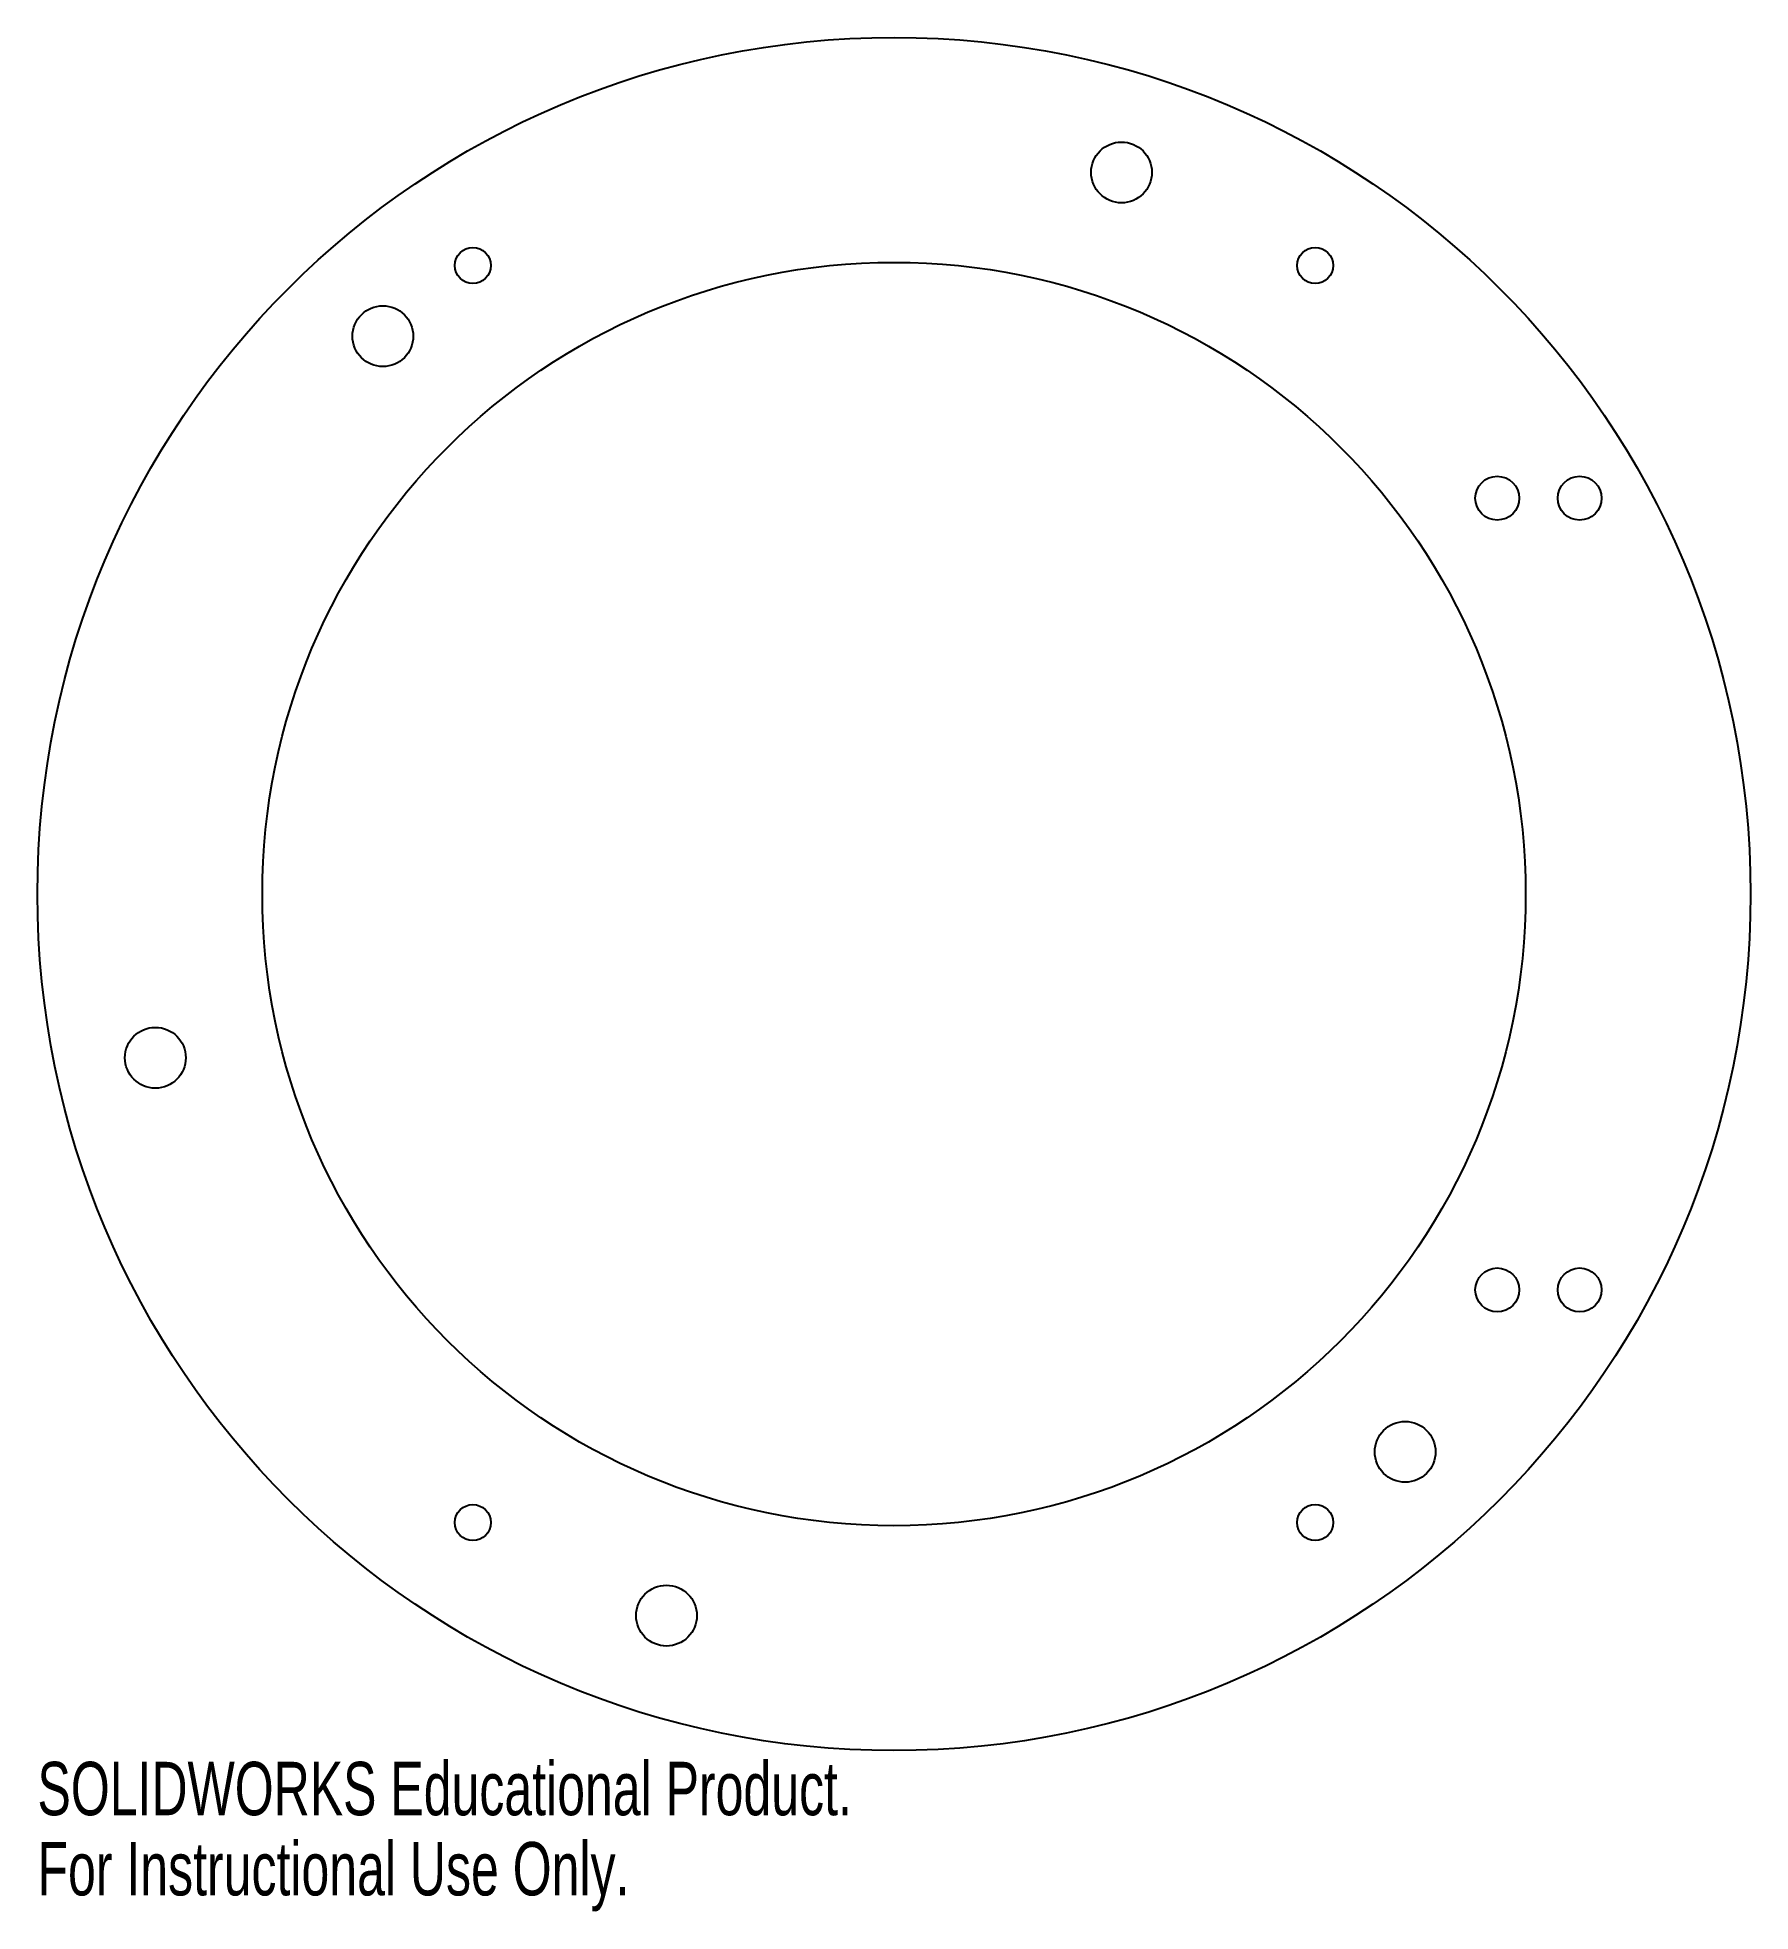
# Model space of a CAD drawing. Header units: inches. Extents: x -3.05 to 3.05, y -3.62 to 3.05.
import ezdxf

# ---------------------------------------------------------------- set-up
doc = ezdxf.new("R2010")
doc.units = ezdxf.units.IN
doc.header["$MEASUREMENT"] = 0
doc.styles.add('SLDTEXTSTYLE0', font='TXT', dxfattribs={"width": 0.7})

msp = doc.modelspace()

# ---------------------------------------------------------------- linework, layer by layer
at = {"color": 7, "linetype": 'Continuous', "lineweight": 25}
for centre, radius in [((0, 0), 3.051), ((0.8104, 2.5703), 0.1083), ((-1.5, 2.239), 0.0642), ((1.5, 2.239), 0.0642), ((0, 0), 2.25), ((-1.8207, 1.987), 0.1083), ((2.1487, 1.41), 0.0781), ((2.4422, 1.41), 0.0781), ((-2.6311, -0.5833), 0.1083), ((2.1487, -1.41), 0.0781), ((2.4422, -1.41), 0.0781), ((1.8207, -1.987), 0.1083), ((-1.5, -2.239), 0.0642), ((1.5, -2.239), 0.0643), ((-0.8104, -2.5703), 0.1083)]:
    msp.add_circle(centre, radius, dxfattribs=at)

# ---------------------------------------------------------------- texts
at = {"color": 7, "linetype": 'Continuous', "char_height": 0.1903, "attachment_point": 1, "style": 'SLDTEXTSTYLE0'}
for s, insert in [('SOLIDWORKS Educational Product.', (-3.051, -3.0911)), ('For Instructional Use Only.', (-3.051, -3.3766))]:
    msp.add_mtext(s, dxfattribs=dict(at, insert=insert))

doc.saveas('drawing.dxf')
